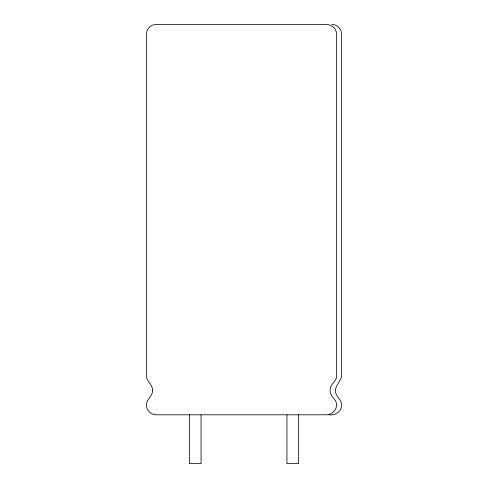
<?xml version="1.0" encoding="UTF-8"?>
<svg xmlns="http://www.w3.org/2000/svg" width="488" height="488" viewBox="0 0 488 488"><rect width="100%" height="100%" fill="white"/><g stroke="black" fill="none" stroke-linecap="round" stroke-linejoin="round"><path stroke-width="0.73" d="M328.845 414.8C334.951 415.904 341.71 411.616 341.6 405.04C341.899 400.672 338.007 398.165 336.366 394.591C332.541 387.265 341.02 382.336 341.6 375.76L341.6 34.16C341.63 28.938 337.062 24.37 331.84 24.4M298.656 414.8L298.656 463.6L286.944 463.6L286.944 414.8M201.056 414.8L201.056 463.6L189.344 463.6L189.344 414.8M152.463 390.4C152.89 395.384 148.2 398.269 146.736 402.515C145.021 408.456 149.981 414.916 156.16 414.8L326.136 414.8C332.401 415.001 338.117 408.761 336.25 402.515C335.238 398.867 331.352 396.976 330.504 393.23A10.23 10.23 0 0 1 330.504 387.57C331.669 383.117 336.933 380.793 336.61 375.76L336.61 34.16C336.598 28.67 331.468 24.339 326.136 24.4L156.16 24.4C150.938 24.37 146.369 28.938 146.4 34.16L146.4 375.76C146.18 381.543 153.006 384.483 152.463 390.4"/></g></svg>
